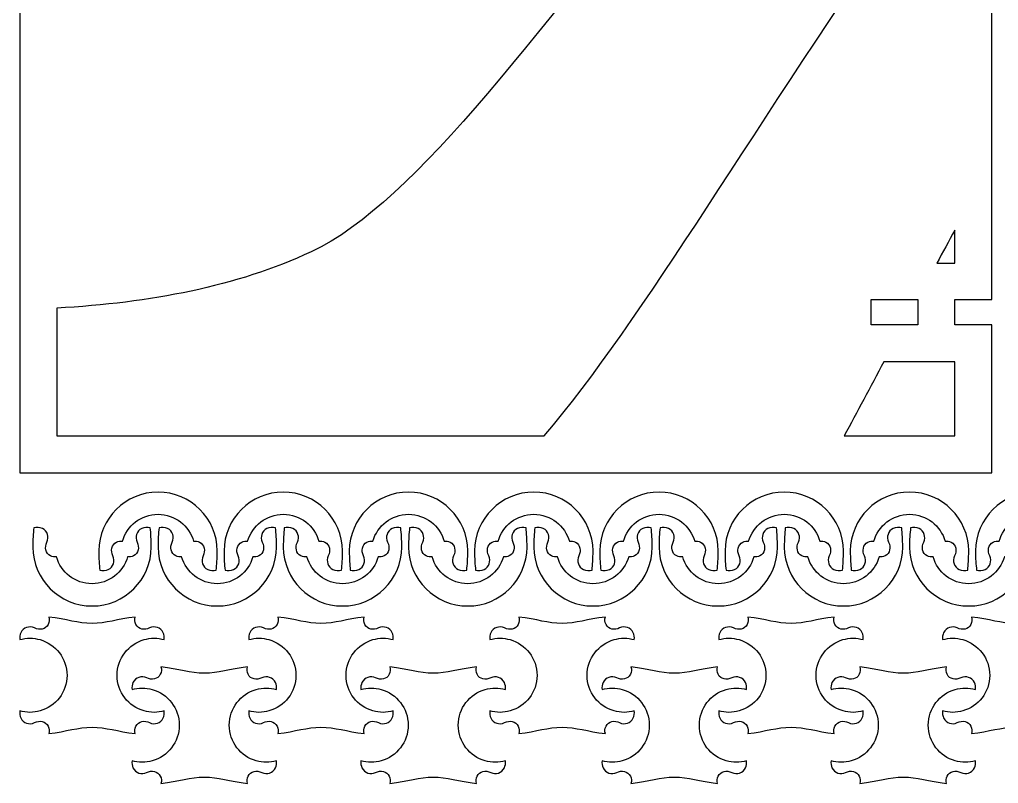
# Model space of a CAD drawing. Extents: x 4 to 534, y -346 to -4.
# Drawn here: x 4 to 136.1, y -345.9 to -242.8 of the extents above; entities that cross this region are included whole.
import ezdxf

# ---------------------------------------------------------------- set-up
doc = ezdxf.new("R2010")
doc.units = 0
doc.header["$MEASUREMENT"] = 0
doc.layers.add('LAYER_1', color=7, linetype='CONTINUOUS')

# ---------------------------------------------------------------- blocks, each defined once
blk = doc.blocks.new('BLOCK_2')
at = {"layer": 'LAYER_1'}
for points in [[(135.25, -23.9), (135.25, -4), (4, -4), (4, -304), (135.25, -304), (135.25, -284), (130.25, -284), (130.25, -280.6), (135.25, -280.6), (135.25, -155.65), (130.25, -155.65), (130.25, -152.25), (135.25, -152.25), (135.25, -27.3), (130.25, -27.3), (130.25, -23.9), (135.25, -23.9)], [(118.95, -284), (118.95, -280.6), (125.25, -280.6), (125.25, -284), (118.95, -284)]]:
    blk.add_lwpolyline(points, dxfattribs=at)
for points, knots in [([(130.25, -223.9), (130.25, -223.9), (127.71, -225.68), (127.71, -225.68), (127.71, -225.68), (127.07, -223.9), (127.07, -223.9), (127.07, -223.9), (125.43, -227.77), (125.43, -227.77), (125.43, -227.77), (124.3, -226.82), (124.3, -226.82), (103.67, -256.31), (88.15, -283.39), (74.8, -299), (74.8, -299), (9, -299), (9, -299), (9, -299), (9, -281.76), (9, -281.76), (21.68, -281.04), (33.19, -278.89), (43.36, -274.15), (57.5, -267.56), (74.59, -243.61), (97.54, -214.72), (97.54, -214.72), (96.7, -210.19), (96.7, -210.19), (96.28, -210.5), (95.81, -210.75), (95.32, -210.91), (94.58, -211.6), (93.86, -212.02), (93.49, -212.21), (93.49, -212.21), (88.41, -214.82), (88.41, -214.82), (88.41, -214.82), (87.42, -212.05), (87.42, -212.05), (87.42, -212.05), (84.22, -214.75), (84.22, -214.75), (84.22, -214.75), (83.16, -211.22), (83.16, -211.22), (83.16, -211.22), (82.89, -211.39), (82.89, -211.39), (82.89, -211.39), (80.64, -210.37), (80.64, -210.37), (80.64, -210.37), (85.25, -203.66), (85.25, -203.66), (85.84, -204.19), (86.56, -205.12), (86.83, -206.01), (86.83, -206.01), (88.81, -204.33), (88.99, -203.22), (88.99, -203.22), (90.24, -201.13), (89.48, -200.28), (88.72, -199.43), (89.62, -198.23), (90.06, -198.28), (90.51, -198.34), (92.23, -199.3), (92.23, -199.3), (92.23, -199.3), (92.95, -197.01), (92.33, -196.15), (92.33, -196.15), (94.09, -196.09), (94.98, -196.65), (94.98, -196.65), (94.54, -194.39), (95.62, -193.99), (96.71, -193.58), (97.71, -195.01), (99.25, -195.1), (100.79, -195.19), (104.33, -195.88), (104.93, -196.44), (105.54, -197), (106.6, -196.01), (107.31, -195.48), (108.03, -194.94), (108.75, -194.48), (109.12, -194.68), (109.49, -194.89), (109.5, -195.18), (109.02, -196), (108.54, -196.82), (106.62, -198.43), (106.43, -199.24), (106.24, -200.05), (104.85, -200.32), (104.64, -200.55), (104.43, -200.78), (104.7, -198.13), (103.47, -198.61), (102.25, -199.1), (102.1, -201.08), (100.84, -200.61), (99.57, -200.14), (98.59, -199.22), (97.82, -200.28), (97.06, -201.33), (94.15, -199.82), (93.68, -201.01), (93.21, -202.2), (89.66, -203.42), (91.21, -207.76), (91.21, -207.76), (92.43, -207.13), (92.54, -206.17), (92.65, -205.22), (93.96, -207), (93.84, -205.69), (93.72, -204.37), (94.82, -202.21), (95.3, -203.37), (95.78, -204.52), (96.07, -204.66), (96.72, -204.19), (96.72, -204.19), (98.45, -205.6), (98.89, -205.51), (99.32, -205.42), (99.39, -203.15), (99.89, -202.91), (100.4, -202.67), (100.76, -204.64), (100.76, -204.64), (100.76, -204.64), (101.81, -203.28), (102.84, -203.61), (102.84, -203.61), (103.5, -205.71), (104.02, -205.91), (104.02, -205.91), (105.56, -203.66), (105.65, -204.1), (105.67, -204.24), (105.71, -204.37), (105.76, -204.5), (105.84, -204.79), (105.94, -205.11), (106, -205.7), (106.06, -206.34), (106.32, -205.04), (106.28, -203.86), (106.28, -203.86), (106.28, -203.86), (106.28, -203.86), (106.27, -203.44), (106.22, -203.03), (106.11, -202.73), (105.86, -202.07), (106.41, -202.49), (106.92, -203.08), (106.92, -203.08), (106.92, -203.08), (106.92, -203.08), (107.29, -203.51), (107.64, -204.01), (107.65, -204.27), (107.67, -204.87), (109.98, -201.88), (110.13, -204.56), (110.13, -204.56), (107.46, -205.1), (108.39, -206.71), (108.39, -206.71), (106.56, -207.76), (107.12, -208.18), (107.69, -208.6), (108.94, -208.17), (108.48, -209.18), (108.02, -210.18), (107.96, -210.18), (108.2, -210.73), (108.44, -211.27), (109.56, -210.24), (109.93, -209.79), (110.3, -209.33), (110.46, -210.81), (110.69, -211.19), (110.92, -211.56), (111.9, -208.29), (113.08, -208.8), (113.08, -208.8), (113.33, -212.85), (114.06, -213.26), (114.06, -213.26), (115.26, -211.47), (115.26, -211.47), (115.26, -211.47), (116.04, -211.99), (116.55, -212.41), (116.55, -212.41), (118.16, -209.72), (119.46, -210.77), (119.46, -210.77), (117.03, -213.32), (118.14, -215.48), (118.14, -215.48), (118.88, -214.47), (119, -214.85), (119.13, -215.23), (119.61, -216.58), (120.56, -216.99), (120.56, -216.99), (121.77, -215.68), (121.67, -214.26), (121.67, -214.26), (123.5, -214.91), (123.86, -215.55), (123.86, -215.55), (124.43, -213.06), (124.09, -212.75), (124.07, -212.73), (124.05, -212.72), (124.05, -212.71), (124.18, -212.81), (125.23, -213.85), (125.61, -215.49), (125.61, -215.49), (127.53, -213.89), (127.28, -212.91), (127.28, -212.91), (128.44, -213.08), (128.72, -213.46), (128.72, -213.46), (128.8, -211.04), (129.62, -210.85), (129.62, -210.85), (129.89, -211.73), (130.25, -212.55), (130.25, -212.55), (130.25, -223.9), (130.25, -223.9)], [0, 0, 0, 0, 1, 1, 1, 2, 2, 2, 3, 3, 3, 4, 4, 4, 5, 5, 5, 6, 6, 6, 7, 7, 7, 8, 8, 8, 9, 9, 9, 10, 10, 10, 11, 11, 11, 12, 12, 12, 13, 13, 13, 14, 14, 14, 15, 15, 15, 16, 16, 16, 17, 17, 17, 18, 18, 18, 19, 19, 19, 20, 20, 20, 21, 21, 21, 22, 22, 22, 23, 23, 23, 24, 24, 24, 25, 25, 25, 26, 26, 26, 27, 27, 27, 28, 28, 28, 29, 29, 29, 30, 30, 30, 31, 31, 31, 32, 32, 32, 33, 33, 33, 34, 34, 34, 35, 35, 35, 36, 36, 36, 37, 37, 37, 38, 38, 38, 39, 39, 39, 40, 40, 40, 41, 41, 41, 42, 42, 42, 43, 43, 43, 44, 44, 44, 45, 45, 45, 46, 46, 46, 47, 47, 47, 48, 48, 48, 49, 49, 49, 50, 50, 50, 51, 51, 51, 52, 52, 52, 53, 53, 53, 54, 54, 54, 55, 55, 55, 56, 56, 56, 57, 57, 57, 58, 58, 58, 59, 59, 59, 60, 60, 60, 61, 61, 61, 62, 62, 62, 63, 63, 63, 64, 64, 64, 65, 65, 65, 66, 66, 66, 67, 67, 67, 68, 68, 68, 69, 69, 69, 70, 70, 70, 71, 71, 71, 72, 72, 72, 73, 73, 73, 74, 74, 74, 75, 75, 75, 76, 76, 76, 77, 77, 77, 78, 78, 78, 79, 79, 79, 80, 80, 80, 81, 81, 81, 82, 82, 82, 82]), ([(130.25, -275.7), (130.25, -275.7), (127.81, -275.7), (127.81, -275.7), (128.61, -274.22), (129.42, -272.73), (130.25, -271.23), (130.25, -271.23), (130.25, -275.7), (130.25, -275.7)], [0, 0, 0, 0, 1, 1, 1, 2, 2, 2, 3, 3, 3, 3]), ([(130.25, -299), (130.25, -299), (115.31, -299), (115.31, -299), (117.04, -295.77), (118.82, -292.43), (120.65, -289), (120.65, -289), (130.25, -289), (130.25, -289), (130.25, -289), (130.25, -299), (130.25, -299)], [0, 0, 0, 0, 1, 1, 1, 2, 2, 2, 3, 3, 3, 4, 4, 4, 4])]:
    blk.add_open_spline(points, degree=3, knots=knots, dxfattribs=at)

msp = doc.modelspace()

# ---------------------------------------------------------------- linework, layer by layer
at = {"layer": 'LAYER_1'}
for points, knots in [([(22.67, -306.58), (27.07, -306.58), (30.64, -310.14), (30.67, -314.53), (30.67, -314.53), (30.67, -314.58), (30.67, -314.58), (30.67, -315.54), (30.61, -316.37), (30.53, -317.12), (30.21, -317.22), (29.7, -317.19), (29.38, -317.04), (28.7, -316.7), (28.42, -315.88), (28.76, -315.19), (29.09, -314.51), (28.96, -313.68), (28.28, -313.35), (28.02, -313.22), (27.74, -313.18), (27.48, -313.22), (26.89, -311.12), (24.96, -309.58), (22.67, -309.58), (20.38, -309.58), (18.45, -311.12), (17.86, -313.22), (17.59, -313.18), (17.32, -313.22), (17.06, -313.35), (16.38, -313.68), (16.25, -314.51), (16.58, -315.19), (16.92, -315.88), (16.64, -316.7), (15.96, -317.04), (15.64, -317.19), (15.13, -317.22), (14.81, -317.12), (14.73, -316.37), (14.67, -315.54), (14.67, -314.58), (14.67, -314.58), (14.67, -314.53), (14.67, -314.53), (14.7, -310.14), (18.27, -306.58), (22.67, -306.58)], [0, 0, 0, 0, 1, 1, 1, 2, 2, 2, 3, 3, 3, 4, 4, 4, 5, 5, 5, 6, 6, 6, 7, 7, 7, 8, 8, 8, 9, 9, 9, 10, 10, 10, 11, 11, 11, 12, 12, 12, 13, 13, 13, 14, 14, 14, 15, 15, 15, 16, 16, 16, 16]), ([(39.58, -306.58), (43.98, -306.58), (47.55, -310.14), (47.58, -314.53), (47.58, -314.53), (47.58, -314.58), (47.58, -314.58), (47.58, -315.54), (47.52, -316.37), (47.44, -317.12), (47.12, -317.22), (46.61, -317.19), (46.29, -317.04), (45.61, -316.7), (45.33, -315.88), (45.66, -315.19), (46, -314.51), (45.87, -313.68), (45.19, -313.35), (44.93, -313.22), (44.65, -313.18), (44.39, -313.22), (43.8, -311.12), (41.87, -309.58), (39.58, -309.58), (37.29, -309.58), (35.36, -311.12), (34.77, -313.22), (34.5, -313.18), (34.23, -313.22), (33.97, -313.35), (33.29, -313.68), (33.16, -314.51), (33.49, -315.19), (33.83, -315.88), (33.55, -316.7), (32.87, -317.04), (32.54, -317.19), (32.04, -317.22), (31.72, -317.12), (31.64, -316.37), (31.58, -315.54), (31.58, -314.58), (31.58, -314.58), (31.58, -314.53), (31.58, -314.53), (31.61, -310.14), (35.18, -306.58), (39.58, -306.58)], [0, 0, 0, 0, 1, 1, 1, 2, 2, 2, 3, 3, 3, 4, 4, 4, 5, 5, 5, 6, 6, 6, 7, 7, 7, 8, 8, 8, 9, 9, 9, 10, 10, 10, 11, 11, 11, 12, 12, 12, 13, 13, 13, 14, 14, 14, 15, 15, 15, 16, 16, 16, 16]), ([(56.49, -306.58), (60.89, -306.58), (64.46, -310.14), (64.49, -314.53), (64.49, -314.53), (64.49, -314.58), (64.49, -314.58), (64.49, -315.54), (64.43, -316.37), (64.35, -317.12), (64.03, -317.22), (63.52, -317.19), (63.2, -317.04), (62.52, -316.7), (62.24, -315.88), (62.57, -315.19), (62.91, -314.51), (62.78, -313.68), (62.1, -313.35), (61.84, -313.22), (61.56, -313.18), (61.3, -313.22), (60.71, -311.12), (58.78, -309.58), (56.49, -309.58), (54.2, -309.58), (52.27, -311.12), (51.68, -313.22), (51.41, -313.18), (51.14, -313.22), (50.88, -313.35), (50.2, -313.68), (50.07, -314.51), (50.4, -315.19), (50.74, -315.88), (50.46, -316.7), (49.78, -317.04), (49.45, -317.19), (48.95, -317.22), (48.63, -317.12), (48.55, -316.37), (48.49, -315.54), (48.49, -314.58), (48.49, -314.58), (48.49, -314.53), (48.49, -314.53), (48.52, -310.14), (52.09, -306.58), (56.49, -306.58)], [0, 0, 0, 0, 1, 1, 1, 2, 2, 2, 3, 3, 3, 4, 4, 4, 5, 5, 5, 6, 6, 6, 7, 7, 7, 8, 8, 8, 9, 9, 9, 10, 10, 10, 11, 11, 11, 12, 12, 12, 13, 13, 13, 14, 14, 14, 15, 15, 15, 16, 16, 16, 16]), ([(73.4, -306.58), (77.8, -306.58), (81.37, -310.14), (81.4, -314.53), (81.4, -314.53), (81.4, -314.58), (81.4, -314.58), (81.4, -315.54), (81.34, -316.37), (81.26, -317.12), (80.94, -317.22), (80.43, -317.19), (80.11, -317.04), (79.43, -316.7), (79.15, -315.88), (79.48, -315.19), (79.82, -314.51), (79.69, -313.68), (79.01, -313.35), (78.75, -313.22), (78.47, -313.18), (78.21, -313.22), (77.61, -311.12), (75.69, -309.58), (73.4, -309.58), (71.11, -309.58), (69.18, -311.12), (68.59, -313.22), (68.32, -313.18), (68.05, -313.22), (67.79, -313.35), (67.11, -313.68), (66.98, -314.51), (67.31, -315.19), (67.65, -315.88), (67.37, -316.7), (66.69, -317.04), (66.36, -317.19), (65.86, -317.22), (65.54, -317.12), (65.45, -316.37), (65.4, -315.54), (65.4, -314.58), (65.4, -314.58), (65.4, -314.53), (65.4, -314.53), (65.43, -310.14), (69, -306.58), (73.4, -306.58)], [0, 0, 0, 0, 1, 1, 1, 2, 2, 2, 3, 3, 3, 4, 4, 4, 5, 5, 5, 6, 6, 6, 7, 7, 7, 8, 8, 8, 9, 9, 9, 10, 10, 10, 11, 11, 11, 12, 12, 12, 13, 13, 13, 14, 14, 14, 15, 15, 15, 16, 16, 16, 16]), ([(90.31, -306.58), (94.71, -306.58), (98.28, -310.14), (98.31, -314.53), (98.31, -314.53), (98.31, -314.58), (98.31, -314.58), (98.31, -315.54), (98.25, -316.37), (98.16, -317.12), (97.85, -317.22), (97.34, -317.19), (97.02, -317.04), (96.34, -316.7), (96.06, -315.88), (96.39, -315.19), (96.73, -314.51), (96.6, -313.68), (95.92, -313.35), (95.66, -313.22), (95.38, -313.18), (95.12, -313.22), (94.52, -311.12), (92.59, -309.58), (90.31, -309.58), (88.02, -309.58), (86.09, -311.12), (85.5, -313.22), (85.23, -313.18), (84.96, -313.22), (84.7, -313.35), (84.01, -313.68), (83.89, -314.51), (84.22, -315.19), (84.56, -315.88), (84.28, -316.7), (83.6, -317.04), (83.27, -317.19), (82.77, -317.22), (82.45, -317.12), (82.36, -316.37), (82.31, -315.54), (82.31, -314.58), (82.31, -314.58), (82.31, -314.53), (82.31, -314.53), (82.34, -310.14), (85.91, -306.58), (90.31, -306.58)], [0, 0, 0, 0, 1, 1, 1, 2, 2, 2, 3, 3, 3, 4, 4, 4, 5, 5, 5, 6, 6, 6, 7, 7, 7, 8, 8, 8, 9, 9, 9, 10, 10, 10, 11, 11, 11, 12, 12, 12, 13, 13, 13, 14, 14, 14, 15, 15, 15, 16, 16, 16, 16]), ([(107.22, -306.58), (111.62, -306.58), (115.19, -310.14), (115.21, -314.53), (115.21, -314.53), (115.21, -314.58), (115.21, -314.58), (115.21, -315.54), (115.16, -316.37), (115.07, -317.12), (114.76, -317.22), (114.25, -317.19), (113.93, -317.04), (113.25, -316.7), (112.97, -315.88), (113.3, -315.19), (113.64, -314.51), (113.51, -313.68), (112.83, -313.35), (112.57, -313.22), (112.29, -313.18), (112.03, -313.22), (111.43, -311.12), (109.5, -309.58), (107.22, -309.58), (104.93, -309.58), (103, -311.12), (102.41, -313.22), (102.14, -313.18), (101.87, -313.22), (101.61, -313.35), (100.92, -313.68), (100.8, -314.51), (101.13, -315.19), (101.47, -315.88), (101.19, -316.7), (100.51, -317.04), (100.18, -317.19), (99.68, -317.22), (99.36, -317.12), (99.27, -316.37), (99.22, -315.54), (99.22, -314.58), (99.22, -314.58), (99.22, -314.53), (99.22, -314.53), (99.24, -310.14), (102.81, -306.58), (107.22, -306.58)], [0, 0, 0, 0, 1, 1, 1, 2, 2, 2, 3, 3, 3, 4, 4, 4, 5, 5, 5, 6, 6, 6, 7, 7, 7, 8, 8, 8, 9, 9, 9, 10, 10, 10, 11, 11, 11, 12, 12, 12, 13, 13, 13, 14, 14, 14, 15, 15, 15, 16, 16, 16, 16]), ([(124.13, -306.58), (128.53, -306.58), (132.1, -310.14), (132.12, -314.53), (132.12, -314.53), (132.12, -314.58), (132.12, -314.58), (132.12, -315.54), (132.07, -316.37), (131.98, -317.12), (131.67, -317.22), (131.16, -317.19), (130.84, -317.04), (130.16, -316.7), (129.88, -315.88), (130.21, -315.19), (130.55, -314.51), (130.42, -313.68), (129.74, -313.35), (129.48, -313.22), (129.2, -313.18), (128.93, -313.22), (128.34, -311.12), (126.41, -309.58), (124.13, -309.58), (121.84, -309.58), (119.91, -311.12), (119.31, -313.22), (119.05, -313.18), (118.78, -313.22), (118.52, -313.35), (117.83, -313.68), (117.7, -314.51), (118.04, -315.19), (118.38, -315.88), (118.1, -316.7), (117.42, -317.04), (117.09, -317.19), (116.59, -317.22), (116.27, -317.12), (116.18, -316.37), (116.13, -315.54), (116.13, -314.58), (116.13, -314.58), (116.13, -314.53), (116.13, -314.53), (116.15, -310.14), (119.72, -306.58), (124.13, -306.58)], [0, 0, 0, 0, 1, 1, 1, 2, 2, 2, 3, 3, 3, 4, 4, 4, 5, 5, 5, 6, 6, 6, 7, 7, 7, 8, 8, 8, 9, 9, 9, 10, 10, 10, 11, 11, 11, 12, 12, 12, 13, 13, 13, 14, 14, 14, 15, 15, 15, 16, 16, 16, 16]), ([(141.04, -306.58), (145.44, -306.58), (149.01, -310.14), (149.03, -314.53), (149.03, -314.53), (149.03, -314.58), (149.03, -314.58), (149.03, -315.54), (148.98, -316.37), (148.89, -317.12), (148.57, -317.22), (148.07, -317.19), (147.75, -317.04), (147.07, -316.7), (146.78, -315.88), (147.12, -315.19), (147.46, -314.51), (147.33, -313.68), (146.65, -313.35), (146.39, -313.22), (146.11, -313.18), (145.84, -313.22), (145.25, -311.12), (143.32, -309.58), (141.04, -309.58), (138.75, -309.58), (136.82, -311.12), (136.22, -313.22), (135.96, -313.18), (135.68, -313.22), (135.43, -313.35), (134.74, -313.68), (134.61, -314.51), (134.95, -315.19), (135.29, -315.88), (135.01, -316.7), (134.32, -317.04), (134, -317.19), (133.5, -317.22), (133.18, -317.12), (133.09, -316.37), (133.03, -315.54), (133.03, -314.58), (133.03, -314.58), (133.03, -314.53), (133.03, -314.53), (133.06, -310.14), (136.63, -306.58), (141.04, -306.58)], [0, 0, 0, 0, 1, 1, 1, 2, 2, 2, 3, 3, 3, 4, 4, 4, 5, 5, 5, 6, 6, 6, 7, 7, 7, 8, 8, 8, 9, 9, 9, 10, 10, 10, 11, 11, 11, 12, 12, 12, 13, 13, 13, 14, 14, 14, 15, 15, 15, 16, 16, 16, 16]), ([(13.76, -321.95), (9.36, -321.95), (5.79, -318.4), (5.76, -314), (5.76, -314), (5.76, -313.95), (5.76, -313.95), (5.76, -313), (5.82, -312.16), (5.9, -311.41), (6.22, -311.32), (6.72, -311.34), (7.05, -311.5), (7.73, -311.83), (8.01, -312.66), (7.67, -313.34), (7.34, -314.02), (7.47, -314.85), (8.15, -315.18), (8.41, -315.31), (8.68, -315.35), (8.95, -315.31), (9.54, -317.41), (11.47, -318.95), (13.76, -318.95), (16.05, -318.95), (17.98, -317.41), (18.57, -315.31), (18.83, -315.35), (19.11, -315.31), (19.37, -315.18), (20.05, -314.85), (20.18, -314.02), (19.84, -313.34), (19.51, -312.66), (19.79, -311.83), (20.47, -311.5), (20.79, -311.34), (21.3, -311.32), (21.62, -311.41), (21.7, -312.16), (21.76, -313), (21.76, -313.95), (21.76, -313.95), (21.76, -314), (21.76, -314), (21.73, -318.4), (18.16, -321.95), (13.76, -321.95)], [0, 0, 0, 0, 1, 1, 1, 2, 2, 2, 3, 3, 3, 4, 4, 4, 5, 5, 5, 6, 6, 6, 7, 7, 7, 8, 8, 8, 9, 9, 9, 10, 10, 10, 11, 11, 11, 12, 12, 12, 13, 13, 13, 14, 14, 14, 15, 15, 15, 16, 16, 16, 16]), ([(30.67, -321.95), (26.27, -321.95), (22.7, -318.4), (22.67, -314), (22.67, -314), (22.67, -313.95), (22.67, -313.95), (22.67, -313), (22.73, -312.16), (22.81, -311.41), (23.13, -311.32), (23.63, -311.34), (23.96, -311.5), (24.64, -311.83), (24.92, -312.66), (24.58, -313.34), (24.24, -314.02), (24.38, -314.85), (25.06, -315.18), (25.32, -315.31), (25.59, -315.35), (25.86, -315.31), (26.45, -317.41), (28.38, -318.95), (30.67, -318.95), (32.96, -318.95), (34.89, -317.41), (35.48, -315.31), (35.74, -315.35), (36.02, -315.31), (36.28, -315.18), (36.96, -314.85), (37.09, -314.02), (36.75, -313.34), (36.42, -312.66), (36.7, -311.83), (37.38, -311.5), (37.7, -311.34), (38.21, -311.32), (38.53, -311.41), (38.61, -312.16), (38.67, -313), (38.67, -313.95), (38.67, -313.95), (38.67, -314), (38.67, -314), (38.64, -318.4), (35.07, -321.95), (30.67, -321.95)], [0, 0, 0, 0, 1, 1, 1, 2, 2, 2, 3, 3, 3, 4, 4, 4, 5, 5, 5, 6, 6, 6, 7, 7, 7, 8, 8, 8, 9, 9, 9, 10, 10, 10, 11, 11, 11, 12, 12, 12, 13, 13, 13, 14, 14, 14, 15, 15, 15, 16, 16, 16, 16]), ([(47.58, -321.95), (43.18, -321.95), (39.61, -318.4), (39.58, -314), (39.58, -314), (39.58, -313.95), (39.58, -313.95), (39.58, -313), (39.63, -312.16), (39.72, -311.41), (40.04, -311.32), (40.54, -311.34), (40.86, -311.5), (41.55, -311.83), (41.83, -312.66), (41.49, -313.34), (41.15, -314.02), (41.29, -314.85), (41.97, -315.18), (42.22, -315.31), (42.5, -315.35), (42.77, -315.31), (43.36, -317.41), (45.29, -318.95), (47.58, -318.95), (49.87, -318.95), (51.8, -317.41), (52.39, -315.31), (52.65, -315.35), (52.93, -315.31), (53.19, -315.18), (53.87, -314.85), (54, -314.02), (53.66, -313.34), (53.32, -312.66), (53.61, -311.83), (54.29, -311.5), (54.61, -311.34), (55.12, -311.32), (55.44, -311.41), (55.52, -312.16), (55.58, -313), (55.58, -313.95), (55.58, -313.95), (55.58, -314), (55.58, -314), (55.55, -318.4), (51.98, -321.95), (47.58, -321.95)], [0, 0, 0, 0, 1, 1, 1, 2, 2, 2, 3, 3, 3, 4, 4, 4, 5, 5, 5, 6, 6, 6, 7, 7, 7, 8, 8, 8, 9, 9, 9, 10, 10, 10, 11, 11, 11, 12, 12, 12, 13, 13, 13, 14, 14, 14, 15, 15, 15, 16, 16, 16, 16]), ([(64.49, -321.95), (60.09, -321.95), (56.52, -318.4), (56.49, -314), (56.49, -314), (56.49, -313.95), (56.49, -313.95), (56.49, -313), (56.54, -312.16), (56.63, -311.41), (56.95, -311.32), (57.45, -311.34), (57.77, -311.5), (58.45, -311.83), (58.74, -312.66), (58.4, -313.34), (58.06, -314.02), (58.2, -314.85), (58.88, -315.18), (59.13, -315.31), (59.41, -315.35), (59.68, -315.31), (60.27, -317.41), (62.2, -318.95), (64.49, -318.95), (66.77, -318.95), (68.7, -317.41), (69.3, -315.31), (69.56, -315.35), (69.84, -315.31), (70.09, -315.18), (70.78, -314.85), (70.91, -314.02), (70.57, -313.34), (70.23, -312.66), (70.52, -311.83), (71.2, -311.5), (71.52, -311.34), (72.02, -311.32), (72.35, -311.41), (72.43, -312.16), (72.49, -313), (72.49, -313.95), (72.49, -313.95), (72.49, -314), (72.49, -314), (72.46, -318.4), (68.89, -321.95), (64.49, -321.95)], [0, 0, 0, 0, 1, 1, 1, 2, 2, 2, 3, 3, 3, 4, 4, 4, 5, 5, 5, 6, 6, 6, 7, 7, 7, 8, 8, 8, 9, 9, 9, 10, 10, 10, 11, 11, 11, 12, 12, 12, 13, 13, 13, 14, 14, 14, 15, 15, 15, 16, 16, 16, 16]), ([(81.39, -321.95), (77, -321.95), (73.43, -318.4), (73.4, -314), (73.4, -314), (73.4, -313.95), (73.4, -313.95), (73.4, -313), (73.45, -312.16), (73.54, -311.41), (73.86, -311.32), (74.36, -311.34), (74.68, -311.5), (75.36, -311.83), (75.65, -312.66), (75.31, -313.34), (74.97, -314.02), (75.1, -314.85), (75.79, -315.18), (76.04, -315.31), (76.32, -315.35), (76.59, -315.31), (77.18, -317.41), (79.11, -318.95), (81.39, -318.95), (83.68, -318.95), (85.61, -317.41), (86.21, -315.31), (86.47, -315.35), (86.75, -315.31), (87, -315.18), (87.69, -314.85), (87.82, -314.02), (87.48, -313.34), (87.14, -312.66), (87.43, -311.83), (88.11, -311.5), (88.43, -311.34), (88.93, -311.32), (89.25, -311.41), (89.34, -312.16), (89.4, -313), (89.4, -313.95), (89.4, -313.95), (89.4, -314), (89.4, -314), (89.37, -318.4), (85.8, -321.95), (81.39, -321.95)], [0, 0, 0, 0, 1, 1, 1, 2, 2, 2, 3, 3, 3, 4, 4, 4, 5, 5, 5, 6, 6, 6, 7, 7, 7, 8, 8, 8, 9, 9, 9, 10, 10, 10, 11, 11, 11, 12, 12, 12, 13, 13, 13, 14, 14, 14, 15, 15, 15, 16, 16, 16, 16]), ([(98.3, -321.95), (93.9, -321.95), (90.33, -318.4), (90.31, -314), (90.31, -314), (90.31, -313.95), (90.31, -313.95), (90.31, -313), (90.36, -312.16), (90.45, -311.41), (90.77, -311.32), (91.27, -311.34), (91.59, -311.5), (92.27, -311.83), (92.56, -312.66), (92.22, -313.34), (91.88, -314.02), (92.01, -314.85), (92.69, -315.18), (92.95, -315.31), (93.23, -315.35), (93.5, -315.31), (94.09, -317.41), (96.02, -318.95), (98.3, -318.95), (100.59, -318.95), (102.52, -317.41), (103.12, -315.31), (103.38, -315.35), (103.66, -315.31), (103.91, -315.18), (104.6, -314.85), (104.73, -314.02), (104.39, -313.34), (104.05, -312.66), (104.33, -311.83), (105.02, -311.5), (105.34, -311.34), (105.84, -311.32), (106.16, -311.41), (106.25, -312.16), (106.3, -313), (106.3, -313.95), (106.3, -313.95), (106.3, -314), (106.3, -314), (106.28, -318.4), (102.71, -321.95), (98.3, -321.95)], [0, 0, 0, 0, 1, 1, 1, 2, 2, 2, 3, 3, 3, 4, 4, 4, 5, 5, 5, 6, 6, 6, 7, 7, 7, 8, 8, 8, 9, 9, 9, 10, 10, 10, 11, 11, 11, 12, 12, 12, 13, 13, 13, 14, 14, 14, 15, 15, 15, 16, 16, 16, 16]), ([(115.21, -321.95), (110.81, -321.95), (107.24, -318.4), (107.22, -314), (107.22, -314), (107.22, -313.95), (107.22, -313.95), (107.22, -313), (107.27, -312.16), (107.36, -311.41), (107.67, -311.32), (108.18, -311.34), (108.5, -311.5), (109.18, -311.83), (109.46, -312.66), (109.13, -313.34), (108.79, -314.02), (108.92, -314.85), (109.6, -315.18), (109.86, -315.31), (110.14, -315.35), (110.4, -315.31), (111, -317.41), (112.93, -318.95), (115.21, -318.95), (117.5, -318.95), (119.43, -317.41), (120.02, -315.31), (120.29, -315.35), (120.56, -315.31), (120.82, -315.18), (121.51, -314.85), (121.64, -314.02), (121.3, -313.34), (120.96, -312.66), (121.24, -311.83), (121.92, -311.5), (122.25, -311.34), (122.75, -311.32), (123.07, -311.41), (123.16, -312.16), (123.21, -313), (123.21, -313.95), (123.21, -313.95), (123.21, -314), (123.21, -314), (123.19, -318.4), (119.62, -321.95), (115.21, -321.95)], [0, 0, 0, 0, 1, 1, 1, 2, 2, 2, 3, 3, 3, 4, 4, 4, 5, 5, 5, 6, 6, 6, 7, 7, 7, 8, 8, 8, 9, 9, 9, 10, 10, 10, 11, 11, 11, 12, 12, 12, 13, 13, 13, 14, 14, 14, 15, 15, 15, 16, 16, 16, 16]), ([(132.12, -321.95), (127.72, -321.95), (124.15, -318.4), (124.12, -314), (124.12, -314), (124.12, -313.95), (124.12, -313.95), (124.12, -313), (124.18, -312.16), (124.27, -311.41), (124.58, -311.32), (125.09, -311.34), (125.41, -311.5), (126.09, -311.83), (126.37, -312.66), (126.04, -313.34), (125.7, -314.02), (125.83, -314.85), (126.51, -315.18), (126.77, -315.31), (127.05, -315.35), (127.31, -315.31), (127.91, -317.41), (129.84, -318.95), (132.12, -318.95), (134.41, -318.95), (136.34, -317.41), (136.93, -315.31), (137.2, -315.35), (137.47, -315.31), (137.73, -315.18), (138.42, -314.85), (138.54, -314.02), (138.21, -313.34), (137.87, -312.66), (138.15, -311.83), (138.83, -311.5), (139.16, -311.34), (139.66, -311.32), (139.98, -311.41), (140.07, -312.16), (140.12, -313), (140.12, -313.95), (140.12, -313.95), (140.12, -314), (140.12, -314), (140.09, -318.4), (136.52, -321.95), (132.12, -321.95)], [0, 0, 0, 0, 1, 1, 1, 2, 2, 2, 3, 3, 3, 4, 4, 4, 5, 5, 5, 6, 6, 6, 7, 7, 7, 8, 8, 8, 9, 9, 9, 10, 10, 10, 11, 11, 11, 12, 12, 12, 13, 13, 13, 14, 14, 14, 15, 15, 15, 16, 16, 16, 16]), ([(23.38, -337.06), (23.04, -337.75), (22.22, -338.03), (21.54, -337.69), (20.85, -337.35), (20.03, -337.49), (19.69, -338.17), (19.53, -338.49), (19.51, -338.84), (19.6, -339.16), (17.19, -338.89), (15.64, -338.31), (13.76, -338.31), (11.88, -338.31), (10.33, -338.89), (7.92, -339.16), (8.01, -338.84), (7.99, -338.49), (7.83, -338.17), (7.49, -337.49), (6.67, -337.35), (5.98, -337.69), (5.3, -338.03), (4.48, -337.75), (4.14, -337.06), (4.02, -336.81), (3.98, -336.38), (4.01, -336.11), (4.45, -336.24), (4.9, -336.3), (5.38, -336.3), (5.85, -336.3), (6.31, -336.24), (6.74, -336.11), (8.84, -335.52), (10.38, -333.59), (10.38, -331.31), (10.38, -329.02), (8.84, -327.09), (6.74, -326.49), (6.31, -326.37), (5.85, -326.3), (5.38, -326.3), (4.9, -326.3), (4.45, -326.37), (4.02, -326.49), (3.98, -326.23), (4.02, -325.8), (4.14, -325.55), (4.48, -324.86), (5.3, -324.58), (5.99, -324.92), (6.67, -325.26), (7.49, -325.12), (7.83, -324.44), (7.99, -324.12), (8.01, -323.77), (7.92, -323.45), (10.33, -323.72), (11.88, -324.3), (13.76, -324.3), (15.64, -324.3), (17.19, -323.72), (19.6, -323.45), (19.51, -323.77), (19.53, -324.12), (19.69, -324.44), (20.03, -325.12), (20.85, -325.26), (21.53, -324.92), (22.22, -324.58), (23.04, -324.86), (23.38, -325.55), (23.5, -325.8), (23.54, -326.23), (23.5, -326.49), (23.07, -326.37), (22.61, -326.3), (22.14, -326.3), (21.67, -326.3), (21.21, -326.37), (20.78, -326.49), (18.68, -327.09), (17.14, -329.02), (17.14, -331.31), (17.14, -333.59), (18.68, -335.52), (20.78, -336.11), (21.21, -336.24), (21.67, -336.3), (22.14, -336.3), (22.61, -336.3), (23.07, -336.24), (23.51, -336.11), (23.54, -336.38), (23.5, -336.81), (23.38, -337.06)], [0, 0, 0, 0, 1, 1, 1, 2, 2, 2, 3, 3, 3, 4, 4, 4, 5, 5, 5, 6, 6, 6, 7, 7, 7, 8, 8, 8, 9, 9, 9, 10, 10, 10, 11, 11, 11, 12, 12, 12, 13, 13, 13, 14, 14, 14, 15, 15, 15, 16, 16, 16, 17, 17, 17, 18, 18, 18, 19, 19, 19, 20, 20, 20, 21, 21, 21, 22, 22, 22, 23, 23, 23, 24, 24, 24, 25, 25, 25, 26, 26, 26, 27, 27, 27, 28, 28, 28, 29, 29, 29, 30, 30, 30, 31, 31, 31, 32, 32, 32, 32]), ([(54.29, -337.06), (53.95, -337.75), (53.12, -338.03), (52.44, -337.69), (51.76, -337.35), (50.93, -337.49), (50.6, -338.17), (50.44, -338.49), (50.42, -338.84), (50.51, -339.16), (48.09, -338.89), (46.55, -338.31), (44.67, -338.31), (42.79, -338.31), (41.24, -338.89), (38.83, -339.16), (38.92, -338.84), (38.9, -338.49), (38.74, -338.17), (38.4, -337.49), (37.58, -337.35), (36.89, -337.69), (36.21, -338.03), (35.39, -337.75), (35.05, -337.06), (34.93, -336.81), (34.89, -336.38), (34.92, -336.11), (35.36, -336.24), (35.81, -336.3), (36.29, -336.3), (36.76, -336.3), (37.21, -336.24), (37.65, -336.11), (39.75, -335.52), (41.29, -333.59), (41.29, -331.31), (41.29, -329.02), (39.75, -327.09), (37.65, -326.49), (37.22, -326.37), (36.76, -326.3), (36.29, -326.3), (35.81, -326.3), (35.36, -326.37), (34.93, -326.49), (34.89, -326.23), (34.93, -325.8), (35.05, -325.55), (35.39, -324.86), (36.21, -324.58), (36.9, -324.92), (37.58, -325.26), (38.4, -325.12), (38.74, -324.44), (38.9, -324.12), (38.92, -323.77), (38.83, -323.45), (41.24, -323.72), (42.79, -324.3), (44.67, -324.3), (46.55, -324.3), (48.09, -323.72), (50.51, -323.45), (50.42, -323.77), (50.44, -324.12), (50.6, -324.44), (50.93, -325.12), (51.76, -325.26), (52.44, -324.92), (53.12, -324.58), (53.95, -324.86), (54.29, -325.55), (54.41, -325.8), (54.45, -326.23), (54.41, -326.49), (53.98, -326.37), (53.52, -326.3), (53.05, -326.3), (52.58, -326.3), (52.12, -326.37), (51.69, -326.49), (49.59, -327.09), (48.05, -329.02), (48.05, -331.31), (48.05, -333.59), (49.59, -335.52), (51.69, -336.11), (52.12, -336.24), (52.58, -336.3), (53.05, -336.3), (53.52, -336.3), (53.98, -336.24), (54.42, -336.11), (54.45, -336.38), (54.41, -336.81), (54.29, -337.06)], [0, 0, 0, 0, 1, 1, 1, 2, 2, 2, 3, 3, 3, 4, 4, 4, 5, 5, 5, 6, 6, 6, 7, 7, 7, 8, 8, 8, 9, 9, 9, 10, 10, 10, 11, 11, 11, 12, 12, 12, 13, 13, 13, 14, 14, 14, 15, 15, 15, 16, 16, 16, 17, 17, 17, 18, 18, 18, 19, 19, 19, 20, 20, 20, 21, 21, 21, 22, 22, 22, 23, 23, 23, 24, 24, 24, 25, 25, 25, 26, 26, 26, 27, 27, 27, 28, 28, 28, 29, 29, 29, 30, 30, 30, 31, 31, 31, 32, 32, 32, 32]), ([(86.83, -337.06), (86.5, -337.75), (85.67, -338.03), (84.99, -337.69), (84.31, -337.35), (83.48, -337.49), (83.15, -338.17), (82.99, -338.49), (82.97, -338.84), (83.06, -339.16), (80.64, -338.89), (79.09, -338.31), (77.22, -338.31), (75.34, -338.31), (73.79, -338.89), (71.38, -339.16), (71.47, -338.84), (71.45, -338.49), (71.29, -338.17), (70.95, -337.49), (70.13, -337.35), (69.44, -337.69), (68.76, -338.03), (67.94, -337.75), (67.6, -337.06), (67.47, -336.81), (67.44, -336.38), (67.47, -336.11), (67.9, -336.24), (68.36, -336.3), (68.84, -336.3), (69.31, -336.3), (69.76, -336.24), (70.2, -336.11), (72.3, -335.52), (73.84, -333.59), (73.84, -331.31), (73.84, -329.02), (72.3, -327.09), (70.2, -326.49), (69.77, -326.37), (69.31, -326.3), (68.84, -326.3), (68.36, -326.3), (67.91, -326.37), (67.47, -326.49), (67.44, -326.23), (67.47, -325.8), (67.6, -325.55), (67.94, -324.86), (68.76, -324.58), (69.45, -324.92), (70.13, -325.26), (70.95, -325.12), (71.29, -324.44), (71.45, -324.12), (71.47, -323.77), (71.38, -323.45), (73.79, -323.72), (75.34, -324.3), (77.22, -324.3), (79.09, -324.3), (80.64, -323.72), (83.06, -323.45), (82.97, -323.77), (82.99, -324.12), (83.15, -324.44), (83.48, -325.12), (84.31, -325.26), (84.99, -324.92), (85.67, -324.58), (86.5, -324.86), (86.83, -325.55), (86.96, -325.8), (87, -326.23), (86.96, -326.49), (86.53, -326.37), (86.07, -326.3), (85.6, -326.3), (85.13, -326.3), (84.67, -326.37), (84.23, -326.49), (82.14, -327.09), (80.6, -329.02), (80.6, -331.31), (80.6, -333.59), (82.14, -335.52), (84.24, -336.11), (84.67, -336.24), (85.13, -336.3), (85.6, -336.3), (86.07, -336.3), (86.53, -336.24), (86.97, -336.11), (87, -336.38), (86.96, -336.81), (86.83, -337.06)], [0, 0, 0, 0, 1, 1, 1, 2, 2, 2, 3, 3, 3, 4, 4, 4, 5, 5, 5, 6, 6, 6, 7, 7, 7, 8, 8, 8, 9, 9, 9, 10, 10, 10, 11, 11, 11, 12, 12, 12, 13, 13, 13, 14, 14, 14, 15, 15, 15, 16, 16, 16, 17, 17, 17, 18, 18, 18, 19, 19, 19, 20, 20, 20, 21, 21, 21, 22, 22, 22, 23, 23, 23, 24, 24, 24, 25, 25, 25, 26, 26, 26, 27, 27, 27, 28, 28, 28, 29, 29, 29, 30, 30, 30, 31, 31, 31, 32, 32, 32, 32]), ([(117.74, -337.06), (117.41, -337.75), (116.58, -338.03), (115.9, -337.69), (115.22, -337.35), (114.39, -337.49), (114.06, -338.17), (113.9, -338.49), (113.88, -338.84), (113.97, -339.16), (111.55, -338.89), (110, -338.31), (108.13, -338.31), (106.25, -338.31), (104.7, -338.89), (102.28, -339.16), (102.38, -338.84), (102.36, -338.49), (102.2, -338.17), (101.86, -337.49), (101.04, -337.35), (100.35, -337.69), (99.67, -338.03), (98.85, -337.75), (98.51, -337.06), (98.38, -336.81), (98.34, -336.38), (98.38, -336.11), (98.81, -336.24), (99.27, -336.3), (99.74, -336.3), (100.22, -336.3), (100.67, -336.24), (101.11, -336.11), (103.21, -335.52), (104.75, -333.59), (104.75, -331.31), (104.75, -329.02), (103.21, -327.09), (101.11, -326.49), (100.68, -326.37), (100.22, -326.3), (99.74, -326.3), (99.27, -326.3), (98.82, -326.37), (98.38, -326.49), (98.34, -326.23), (98.38, -325.8), (98.51, -325.55), (98.85, -324.86), (99.67, -324.58), (100.36, -324.92), (101.04, -325.26), (101.86, -325.12), (102.2, -324.44), (102.36, -324.12), (102.38, -323.77), (102.28, -323.45), (104.7, -323.72), (106.25, -324.3), (108.13, -324.3), (110, -324.3), (111.55, -323.72), (113.97, -323.45), (113.88, -323.77), (113.9, -324.12), (114.06, -324.44), (114.39, -325.12), (115.22, -325.26), (115.9, -324.92), (116.58, -324.58), (117.41, -324.86), (117.74, -325.55), (117.87, -325.8), (117.91, -326.23), (117.87, -326.49), (117.44, -326.37), (116.98, -326.3), (116.51, -326.3), (116.04, -326.3), (115.58, -326.37), (115.14, -326.49), (113.05, -327.09), (111.51, -329.02), (111.51, -331.31), (111.51, -333.59), (113.05, -335.52), (115.15, -336.11), (115.58, -336.24), (116.04, -336.3), (116.51, -336.3), (116.98, -336.3), (117.44, -336.24), (117.87, -336.11), (117.91, -336.38), (117.87, -336.81), (117.74, -337.06)], [0, 0, 0, 0, 1, 1, 1, 2, 2, 2, 3, 3, 3, 4, 4, 4, 5, 5, 5, 6, 6, 6, 7, 7, 7, 8, 8, 8, 9, 9, 9, 10, 10, 10, 11, 11, 11, 12, 12, 12, 13, 13, 13, 14, 14, 14, 15, 15, 15, 16, 16, 16, 17, 17, 17, 18, 18, 18, 19, 19, 19, 20, 20, 20, 21, 21, 21, 22, 22, 22, 23, 23, 23, 24, 24, 24, 25, 25, 25, 26, 26, 26, 27, 27, 27, 28, 28, 28, 29, 29, 29, 30, 30, 30, 31, 31, 31, 32, 32, 32, 32]), ([(147.96, -337.06), (147.62, -337.75), (146.8, -338.03), (146.12, -337.69), (145.43, -337.35), (144.61, -337.49), (144.27, -338.17), (144.11, -338.49), (144.09, -338.84), (144.18, -339.16), (141.77, -338.89), (140.22, -338.31), (138.34, -338.31), (136.47, -338.31), (134.92, -338.89), (132.5, -339.16), (132.59, -338.84), (132.57, -338.49), (132.41, -338.17), (132.08, -337.49), (131.25, -337.35), (130.57, -337.69), (129.89, -338.03), (129.06, -337.75), (128.73, -337.06), (128.6, -336.81), (128.56, -336.38), (128.6, -336.11), (129.03, -336.24), (129.49, -336.3), (129.96, -336.3), (130.43, -336.3), (130.89, -336.24), (131.32, -336.11), (133.42, -335.52), (134.96, -333.59), (134.96, -331.31), (134.96, -329.02), (133.42, -327.09), (131.33, -326.49), (130.89, -326.37), (130.43, -326.3), (129.96, -326.3), (129.49, -326.3), (129.03, -326.37), (128.6, -326.49), (128.56, -326.23), (128.6, -325.8), (128.73, -325.55), (129.06, -324.86), (129.89, -324.58), (130.57, -324.92), (131.25, -325.26), (132.08, -325.12), (132.41, -324.44), (132.57, -324.12), (132.59, -323.77), (132.5, -323.45), (134.92, -323.72), (136.47, -324.3), (138.34, -324.3), (140.22, -324.3), (141.77, -323.72), (144.18, -323.45), (144.09, -323.77), (144.11, -324.12), (144.27, -324.44), (144.61, -325.12), (145.43, -325.26), (146.11, -324.92), (146.8, -324.58), (147.62, -324.86), (147.96, -325.55), (148.09, -325.8), (148.13, -326.23), (148.09, -326.49), (147.65, -326.37), (147.2, -326.3), (146.72, -326.3), (146.25, -326.3), (145.79, -326.37), (145.36, -326.49), (143.26, -327.09), (141.73, -329.02), (141.73, -331.31), (141.73, -333.59), (143.26, -335.52), (145.36, -336.11), (145.8, -336.24), (146.25, -336.3), (146.72, -336.3), (147.2, -336.3), (147.66, -336.24), (148.09, -336.11), (148.13, -336.38), (148.09, -336.81), (147.96, -337.06)], [0, 0, 0, 0, 1, 1, 1, 2, 2, 2, 3, 3, 3, 4, 4, 4, 5, 5, 5, 6, 6, 6, 7, 7, 7, 8, 8, 8, 9, 9, 9, 10, 10, 10, 11, 11, 11, 12, 12, 12, 13, 13, 13, 14, 14, 14, 15, 15, 15, 16, 16, 16, 17, 17, 17, 18, 18, 18, 19, 19, 19, 20, 20, 20, 21, 21, 21, 22, 22, 22, 23, 23, 23, 24, 24, 24, 25, 25, 25, 26, 26, 26, 27, 27, 27, 28, 28, 28, 29, 29, 29, 30, 30, 30, 31, 31, 31, 32, 32, 32, 32]), ([(38.52, -343.79), (38.19, -344.47), (37.36, -344.76), (36.68, -344.42), (36, -344.08), (35.17, -344.21), (34.84, -344.9), (34.68, -345.22), (34.66, -345.57), (34.75, -345.89), (32.33, -345.62), (30.78, -345.04), (28.91, -345.04), (27.03, -345.04), (25.48, -345.62), (23.07, -345.89), (23.16, -345.57), (23.14, -345.22), (22.98, -344.9), (22.64, -344.21), (21.82, -344.08), (21.13, -344.42), (20.45, -344.76), (19.63, -344.47), (19.29, -343.79), (19.16, -343.54), (19.13, -343.11), (19.16, -342.84), (19.59, -342.97), (20.05, -343.03), (20.53, -343.03), (21, -343.03), (21.45, -342.97), (21.89, -342.84), (23.99, -342.25), (25.53, -340.32), (25.53, -338.03), (25.53, -335.74), (23.99, -333.81), (21.89, -333.22), (21.46, -333.1), (21, -333.03), (20.53, -333.03), (20.05, -333.03), (19.6, -333.1), (19.16, -333.22), (19.13, -332.96), (19.16, -332.53), (19.29, -332.27), (19.63, -331.59), (20.45, -331.31), (21.14, -331.65), (21.82, -331.99), (22.64, -331.85), (22.98, -331.17), (23.14, -330.85), (23.16, -330.49), (23.07, -330.17), (25.48, -330.45), (27.03, -331.03), (28.91, -331.03), (30.78, -331.03), (32.33, -330.45), (34.75, -330.17), (34.66, -330.49), (34.68, -330.85), (34.84, -331.17), (35.17, -331.85), (36, -331.99), (36.68, -331.65), (37.36, -331.31), (38.19, -331.59), (38.52, -332.27), (38.65, -332.53), (38.69, -332.96), (38.65, -333.22), (38.22, -333.1), (37.76, -333.03), (37.29, -333.03), (36.82, -333.03), (36.36, -333.1), (35.92, -333.22), (33.83, -333.81), (32.29, -335.74), (32.29, -338.03), (32.29, -340.32), (33.83, -342.25), (35.93, -342.84), (36.36, -342.97), (36.82, -343.03), (37.29, -343.03), (37.76, -343.03), (38.22, -342.97), (38.66, -342.84), (38.69, -343.11), (38.65, -343.54), (38.52, -343.79)], [0, 0, 0, 0, 1, 1, 1, 2, 2, 2, 3, 3, 3, 4, 4, 4, 5, 5, 5, 6, 6, 6, 7, 7, 7, 8, 8, 8, 9, 9, 9, 10, 10, 10, 11, 11, 11, 12, 12, 12, 13, 13, 13, 14, 14, 14, 15, 15, 15, 16, 16, 16, 17, 17, 17, 18, 18, 18, 19, 19, 19, 20, 20, 20, 21, 21, 21, 22, 22, 22, 23, 23, 23, 24, 24, 24, 25, 25, 25, 26, 26, 26, 27, 27, 27, 28, 28, 28, 29, 29, 29, 30, 30, 30, 31, 31, 31, 32, 32, 32, 32]), ([(69.43, -343.79), (69.1, -344.47), (68.27, -344.76), (67.59, -344.42), (66.91, -344.08), (66.08, -344.21), (65.75, -344.9), (65.59, -345.22), (65.57, -345.57), (65.66, -345.89), (63.24, -345.62), (61.69, -345.04), (59.82, -345.04), (57.94, -345.04), (56.39, -345.62), (53.98, -345.89), (54.07, -345.57), (54.05, -345.22), (53.89, -344.9), (53.55, -344.21), (52.73, -344.08), (52.04, -344.42), (51.36, -344.76), (50.54, -344.47), (50.2, -343.79), (50.07, -343.54), (50.03, -343.11), (50.07, -342.84), (50.5, -342.97), (50.96, -343.03), (51.44, -343.03), (51.91, -343.03), (52.36, -342.97), (52.8, -342.84), (54.9, -342.25), (56.44, -340.32), (56.44, -338.03), (56.44, -335.74), (54.9, -333.81), (52.8, -333.22), (52.37, -333.1), (51.91, -333.03), (51.44, -333.03), (50.96, -333.03), (50.51, -333.1), (50.07, -333.22), (50.03, -332.96), (50.07, -332.53), (50.2, -332.27), (50.54, -331.59), (51.36, -331.31), (52.05, -331.65), (52.73, -331.99), (53.55, -331.85), (53.89, -331.17), (54.05, -330.85), (54.07, -330.49), (53.98, -330.17), (56.39, -330.45), (57.94, -331.03), (59.82, -331.03), (61.69, -331.03), (63.24, -330.45), (65.66, -330.17), (65.57, -330.49), (65.59, -330.85), (65.75, -331.17), (66.08, -331.85), (66.91, -331.99), (67.59, -331.65), (68.27, -331.31), (69.1, -331.59), (69.43, -332.27), (69.56, -332.53), (69.6, -332.96), (69.56, -333.22), (69.13, -333.1), (68.67, -333.03), (68.2, -333.03), (67.73, -333.03), (67.27, -333.1), (66.83, -333.22), (64.74, -333.81), (63.2, -335.74), (63.2, -338.03), (63.2, -340.32), (64.74, -342.25), (66.84, -342.84), (67.27, -342.97), (67.73, -343.03), (68.2, -343.03), (68.67, -343.03), (69.13, -342.97), (69.56, -342.84), (69.6, -343.11), (69.56, -343.54), (69.43, -343.79)], [0, 0, 0, 0, 1, 1, 1, 2, 2, 2, 3, 3, 3, 4, 4, 4, 5, 5, 5, 6, 6, 6, 7, 7, 7, 8, 8, 8, 9, 9, 9, 10, 10, 10, 11, 11, 11, 12, 12, 12, 13, 13, 13, 14, 14, 14, 15, 15, 15, 16, 16, 16, 17, 17, 17, 18, 18, 18, 19, 19, 19, 20, 20, 20, 21, 21, 21, 22, 22, 22, 23, 23, 23, 24, 24, 24, 25, 25, 25, 26, 26, 26, 27, 27, 27, 28, 28, 28, 29, 29, 29, 30, 30, 30, 31, 31, 31, 32, 32, 32, 32]), ([(101.98, -343.79), (101.65, -344.47), (100.82, -344.76), (100.14, -344.42), (99.46, -344.08), (98.63, -344.21), (98.3, -344.9), (98.14, -345.22), (98.12, -345.57), (98.21, -345.89), (95.79, -345.62), (94.24, -345.04), (92.37, -345.04), (90.49, -345.04), (88.94, -345.62), (86.52, -345.89), (86.62, -345.57), (86.59, -345.22), (86.44, -344.9), (86.1, -344.21), (85.28, -344.08), (84.59, -344.42), (83.91, -344.76), (83.08, -344.47), (82.75, -343.79), (82.62, -343.54), (82.58, -343.11), (82.62, -342.84), (83.05, -342.97), (83.51, -343.03), (83.98, -343.03), (84.46, -343.03), (84.91, -342.97), (85.35, -342.84), (87.45, -342.25), (88.99, -340.32), (88.99, -338.03), (88.99, -335.74), (87.45, -333.81), (85.35, -333.22), (84.92, -333.1), (84.46, -333.03), (83.98, -333.03), (83.51, -333.03), (83.06, -333.1), (82.62, -333.22), (82.58, -332.96), (82.62, -332.53), (82.75, -332.27), (83.08, -331.59), (83.91, -331.31), (84.59, -331.65), (85.28, -331.99), (86.1, -331.85), (86.44, -331.17), (86.59, -330.85), (86.62, -330.49), (86.52, -330.17), (88.94, -330.45), (90.49, -331.03), (92.37, -331.03), (94.24, -331.03), (95.79, -330.45), (98.21, -330.17), (98.12, -330.49), (98.14, -330.85), (98.3, -331.17), (98.63, -331.85), (99.46, -331.99), (100.14, -331.65), (100.82, -331.31), (101.65, -331.59), (101.98, -332.27), (102.11, -332.53), (102.15, -332.96), (102.11, -333.22), (101.68, -333.1), (101.22, -333.03), (100.75, -333.03), (100.28, -333.03), (99.82, -333.1), (99.38, -333.22), (97.29, -333.81), (95.75, -335.74), (95.75, -338.03), (95.75, -340.32), (97.29, -342.25), (99.39, -342.84), (99.82, -342.97), (100.28, -343.03), (100.75, -343.03), (101.22, -343.03), (101.68, -342.97), (102.11, -342.84), (102.15, -343.11), (102.11, -343.54), (101.98, -343.79)], [0, 0, 0, 0, 1, 1, 1, 2, 2, 2, 3, 3, 3, 4, 4, 4, 5, 5, 5, 6, 6, 6, 7, 7, 7, 8, 8, 8, 9, 9, 9, 10, 10, 10, 11, 11, 11, 12, 12, 12, 13, 13, 13, 14, 14, 14, 15, 15, 15, 16, 16, 16, 17, 17, 17, 18, 18, 18, 19, 19, 19, 20, 20, 20, 21, 21, 21, 22, 22, 22, 23, 23, 23, 24, 24, 24, 25, 25, 25, 26, 26, 26, 27, 27, 27, 28, 28, 28, 29, 29, 29, 30, 30, 30, 31, 31, 31, 32, 32, 32, 32]), ([(132.89, -343.79), (132.56, -344.47), (131.73, -344.76), (131.05, -344.42), (130.37, -344.08), (129.54, -344.21), (129.21, -344.9), (129.05, -345.22), (129.03, -345.57), (129.12, -345.89), (126.7, -345.62), (125.15, -345.04), (123.28, -345.04), (121.4, -345.04), (119.85, -345.62), (117.43, -345.89), (117.52, -345.57), (117.5, -345.22), (117.34, -344.9), (117.01, -344.21), (116.18, -344.08), (115.5, -344.42), (114.82, -344.76), (113.99, -344.47), (113.66, -343.79), (113.53, -343.54), (113.49, -343.11), (113.53, -342.84), (113.96, -342.97), (114.42, -343.03), (114.89, -343.03), (115.37, -343.03), (115.82, -342.97), (116.25, -342.84), (118.36, -342.25), (119.9, -340.32), (119.9, -338.03), (119.9, -335.74), (118.36, -333.81), (116.26, -333.22), (115.82, -333.1), (115.37, -333.03), (114.89, -333.03), (114.42, -333.03), (113.97, -333.1), (113.53, -333.22), (113.49, -332.96), (113.53, -332.53), (113.66, -332.27), (113.99, -331.59), (114.82, -331.31), (115.5, -331.65), (116.18, -331.99), (117.01, -331.85), (117.34, -331.17), (117.5, -330.85), (117.52, -330.49), (117.43, -330.17), (119.85, -330.45), (121.4, -331.03), (123.28, -331.03), (125.15, -331.03), (126.7, -330.45), (129.12, -330.17), (129.03, -330.49), (129.05, -330.85), (129.21, -331.17), (129.54, -331.85), (130.37, -331.99), (131.05, -331.65), (131.73, -331.31), (132.56, -331.59), (132.89, -332.27), (133.02, -332.53), (133.06, -332.96), (133.02, -333.22), (132.59, -333.1), (132.13, -333.03), (131.66, -333.03), (131.18, -333.03), (130.73, -333.1), (130.29, -333.22), (128.2, -333.81), (126.66, -335.74), (126.66, -338.03), (126.66, -340.32), (128.2, -342.25), (130.3, -342.84), (130.73, -342.97), (131.18, -343.03), (131.66, -343.03), (132.13, -343.03), (132.59, -342.97), (133.02, -342.84), (133.06, -343.11), (133.02, -343.54), (132.89, -343.79)], [0, 0, 0, 0, 1, 1, 1, 2, 2, 2, 3, 3, 3, 4, 4, 4, 5, 5, 5, 6, 6, 6, 7, 7, 7, 8, 8, 8, 9, 9, 9, 10, 10, 10, 11, 11, 11, 12, 12, 12, 13, 13, 13, 14, 14, 14, 15, 15, 15, 16, 16, 16, 17, 17, 17, 18, 18, 18, 19, 19, 19, 20, 20, 20, 21, 21, 21, 22, 22, 22, 23, 23, 23, 24, 24, 24, 25, 25, 25, 26, 26, 26, 27, 27, 27, 28, 28, 28, 29, 29, 29, 30, 30, 30, 31, 31, 31, 32, 32, 32, 32])]:
    msp.add_open_spline(points, degree=3, knots=knots, dxfattribs=at)

# ---------------------------------------------------------------- block references
msp.add_blockref('BLOCK_2', (0, 0), dxfattribs=at)

doc.saveas('drawing.dxf')
